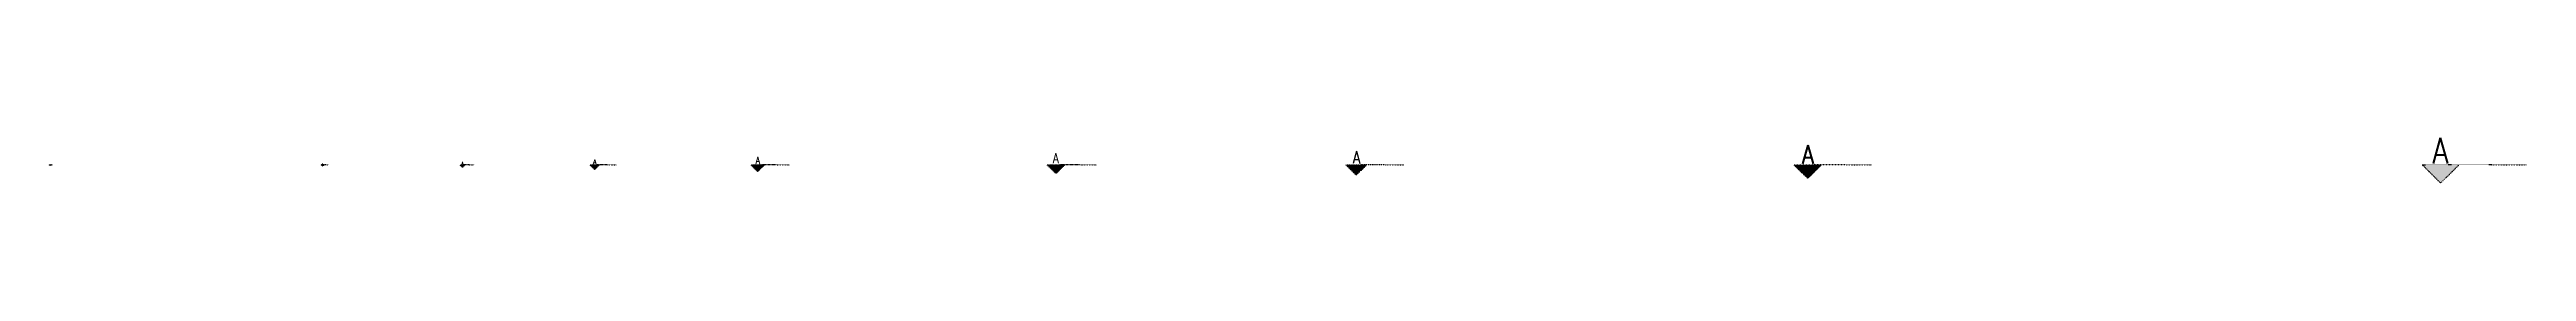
# Model space of a CAD drawing. Header units: millimetres. Extents: x 20588 to 267277, y 8853 to 162867.
# Drawn here: x 20589 to 40864, y 68516 to 68887 of the extents above; entities that cross this region are included whole.
import ezdxf

# ---------------------------------------------------------------- set-up
doc = ezdxf.new("R2010")
doc.units = ezdxf.units.MM
doc.header["$MEASUREMENT"] = 0
doc.linetypes.add('DOT', pattern=[0.25, 0, -0.25])
doc.layers.add('Ano_Line_Section', color=95, linetype='DOT')
doc.layers.add('Hth_Section tag', color=204, linetype='Continuous')
doc.styles.add('Jwalant', font='romans.shx', dxfattribs={"width": 0.8})

# ---------------------------------------------------------------- blocks, each defined once
blk = doc.blocks.new('Section Tag')
at = {"layer": 'Hth_Section tag', "extrusion": (-2.77205e-08, -6.69233e-08, 1)}
h = blk.add_hatch(color=256, dxfattribs=at)
h.dxf.hatch_style = 1
h.paths.add_polyline_path([(10091, 16098), (10275, 16282), (10091, 16466)])
at = {"layer": 'Ano_Line_Section', "extrusion": (-2.77205e-08, -6.69233e-08, 1), "elevation": 0}
blk.add_lwpolyline([(10091, 16098), (10275, 16282), (10091, 16466)], close=True, dxfattribs=at)
at = {"layer": 'Ano_Line_Section', "elevation": 0}
blk.add_lwpolyline([(10091, 15766), (10091, 16206)], dxfattribs=at)

msp = doc.modelspace()

# ---------------------------------------------------------------- linework, layer by layer
at = {"layer": 'Ano_Line_Section', "extrusion": (-1.75028e-12, 1, 0), "elevation": 68664.9}
msp.add_lwpolyline([(-20605.6, 0), (-20613.9, 0)], dxfattribs=at)
at = {"layer": 'Ano_Line_Section', "extrusion": (-7.43867e-13, 1, 0), "elevation": 68664.9}
msp.add_lwpolyline([(-22852.7, 0), (-22872.3, 0)], dxfattribs=at)
at = {"layer": 'Ano_Line_Section', "extrusion": (-3.83839e-13, 1, 0), "elevation": 68664.9}
msp.add_lwpolyline([(-24025.8, 0), (-24063.7, 0)], dxfattribs=at)
at = {"layer": 'Ano_Line_Section', "extrusion": (-2.04509e-13, 1, 0), "elevation": 68664.9}
msp.add_lwpolyline([(-25156, 0), (-25227.2, 0)], dxfattribs=at)
at = {"layer": 'Ano_Line_Section', "extrusion": (-1.40273e-13, 1, 0), "elevation": 68664.9}
msp.add_lwpolyline([(-26538.9, 0), (-26642.7, 0)], dxfattribs=at)
at = {"layer": 'Ano_Line_Section', "extrusion": (-2.1757e-13, 1, 0), "elevation": 68664.9}
msp.add_lwpolyline([(-29023.5, 0), (-29157.2, 0)], dxfattribs=at)
at = {"layer": 'Ano_Line_Section', "extrusion": (-1.84934e-13, 1, 0), "elevation": 68664.9}
msp.add_lwpolyline([(-31517.7, 0), (-31675.1, 0)], dxfattribs=at)
at = {"layer": 'Ano_Line_Section', "extrusion": (-6.90235e-14, 1, 0), "elevation": 68664.9}
msp.add_lwpolyline([(-35292, 0), (-35502.9, 0)], dxfattribs=at)
at = {"layer": 'Ano_Line_Section', "extrusion": (0, 1, 0), "elevation": 68664.9}
msp.add_lwpolyline([(-40579.6, 0), (-40863.8, 0)], dxfattribs=at)

# ---------------------------------------------------------------- block references
at = {"layer": 'Ano_Line_Section', "rotation": 90}
for p, xscale, yscale, zscale in [((20980.1, 68904.6, 0), -0.02375449428017497, 0.02375449428017497, 0.02375449428017497), ((23733.9, 69228.9, 0), -0.05589292771805126, 0.05589292771805126, 0.05589292771805126), ((25733.5, 69758, 0), -0.1083186379165634, 0.1083186379165634, 0.1083186379165634), ((28361.2, 70716.4, 0), -0.2033007575416846, 0.2033007575416846, 0.2033007575416846), ((31211.9, 71655.9, 0), -0.2963999964158847, 0.2963999964158847, 0.2963999964158847), ((35049, 72521.6, 0), -0.3821936891826219, 0.3821936891826219, 0.3821936891826219), ((38606.6, 73202.2, 0), -0.4496396343324471, 0.4496396343324471, 0.4496396343324471), ((44788.6, 74743.3, 0), -0.6023590335715564, 0.6023590335715564, 0.6023590335715564), ((53379.1, 76857.4, 0), -0.8118570735067921, 0.8118570735067921, 0.8118570735067921)]:
    msp.add_blockref('Section Tag', p, dxfattribs=dict(at, xscale=xscale, yscale=yscale, zscale=zscale))

# ---------------------------------------------------------------- texts
at = {"layer": 'Ano_Line_Section', "attachment_point": 2, "style": 'Jwalant'}
for width, insert, char_height in [(147.964, (26385.8, 68732.4, 0), 60), (147.964, (28826.1, 68760.6, 0), 80), (147.964, (31285.9, 68776.6, 0), 100), (147.964, (34981.1, 68828.5, 0), 155.8), (213.726, (40158.6, 68887.1, 0), 210.6), (2.795, (20593.4, 68669.8, 0), 4.25), (6.787, (22824.3, 68677, 0), 10.3), (13.152, (23969.9, 68689, 0), 20), (147.964, (25051.2, 68709.9, 0), 40)]:
    msp.add_mtext_dynamic_manual_height_columns('A', width=width, gutter_width=12.5, heights=[0], dxfattribs=dict(at, insert=insert, char_height=char_height))

doc.saveas('drawing.dxf')
